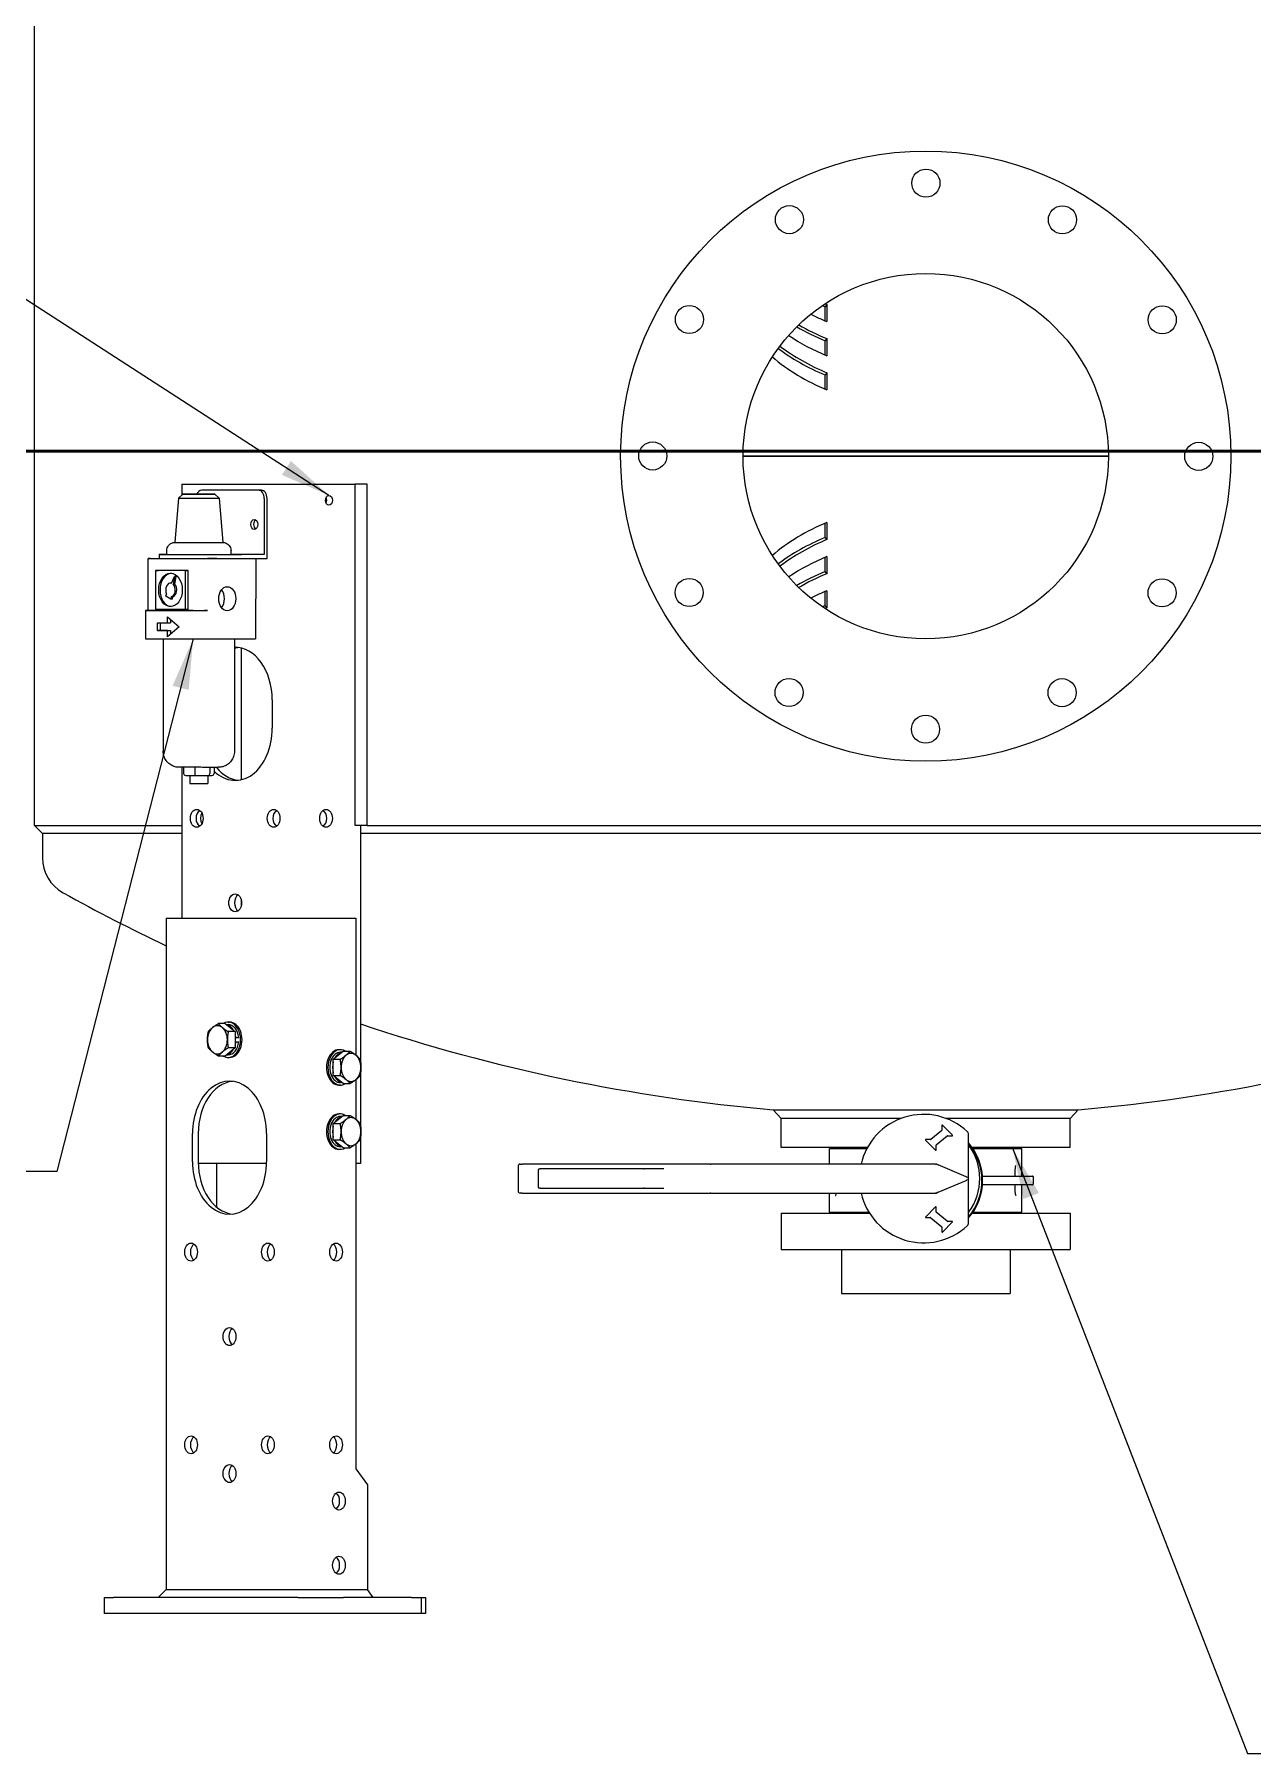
# Model space of a CAD drawing. Header units: inches. Extents: x 20 to 536, y 8 to 344.
# Drawn here: x 229.7 to 267.6, y 46.4 to 99.9 of the extents above; entities that cross this region are included whole.
import ezdxf

# ---------------------------------------------------------------- set-up
doc = ezdxf.new("R2010")
doc.units = ezdxf.units.IN
doc.header["$LTSCALE"] = 16
doc.header["$MEASUREMENT"] = 0
doc.linetypes.add('DOUBLE_DASH_CHAIN', pattern=[1.2403, 0.6614, -0.0827, 0.1654, -0.0827, 0.1654, -0.0827])
for name, color, linetype, lineweight in [('Section Line', 7, 'DOUBLE_DASH_CHAIN', 50), ('Symbol (ANSI)', 7, 'Continuous', 25), ('Visible (ANSI)', 7, 'Continuous', 50)]:
    doc.layers.add(name, color=color, linetype=linetype, lineweight=lineweight)
doc.styles.add('Standard D-E', font='arial.ttf')
doc.dimstyles.new('in [mm] D-E NeptuneBenson$7', dxfattribs={"dimscale": 16, "dimtxt": 0.15, "dimasz": 0.098425, "dimexe": 0.125, "dimexo": 0.063, "dimgap": 0.031496, "dimtad": 0, "dimtih": 1, "dimtoh": 1, "dimdec": 4, "dimrnd": 1e-08, "dimzin": 3, "dimdsep": 46, "dimlunit": 5, "dimtxsty": 'Standard D-E', "dimcen": 0.09, "dimdle": 0.393701, "dimclrd": 256, "dimclre": 256, "dimclrt": 256, "dimadec": 1, "dimazin": 1, "dimtfac": 1, "dimtofl": 0, "dimtmove": 0, "dimatfit": 3, "dimfxl": 1, "dimfrac": 1, "dimtolj": 1, "dimtzin": 4, "dimlwd": -1, "dimlwe": -1, "dimarcsym": 0})

# ---------------------------------------------------------------- blocks, each defined once
blk = doc.blocks.new('2dTransSection0')
at = {"layer": 'Section Line', "linetype": 'DOUBLE_DASH_CHAIN', "ltscale": 0.516092}
blk.add_line((14.101, 5.4339), (18.2628, 5.4339), dxfattribs=at)
at = {"layer": 'Section Line', "linetype": 'Continuous'}
blk.add_line((14.101, 5.4339), (14.4222, 5.4339), dxfattribs=at)

msp = doc.modelspace()

# ---------------------------------------------------------------- linework, layer by layer
at = {"layer": 'Visible (ANSI)', "linetype": 'Continuous', "lineweight": 18}
for p, q in [((229.707141, 75.28516), (229.707141, 101.78516)), ((254.384032, 91.504406), (254.32953, 91.437658)), ((254.32953, 90.996592), (254.32953, 91.437658)), ((254.384032, 91.504406), (254.384032, 90.974076)), ((254.384032, 90.443746), (254.32953, 90.376998)), ((254.32953, 89.935932), (254.32953, 90.376998)), ((254.384032, 90.443746), (254.384032, 89.913416)), ((254.384032, 89.383085), (254.32953, 89.316338)), ((254.32953, 88.875272), (254.32953, 89.316338)), ((254.384032, 89.383085), (254.384032, 88.852755)), ((263.146165, 86.78516), (251.772165, 86.78516)), ((251.772165, 86.78516), (263.146165, 86.78516)), ((234.300669, 85.91016), (234.502765, 85.91016)), ((234.300669, 85.91016), (234.300669, 85.571351)), ((234.502765, 85.91016), (237.416045, 85.91016)), ((235.006917, 85.724021), (234.918529, 85.724021)), ((236.686399, 85.72255), (234.918633, 85.724021)), ((236.774788, 85.72255), (235.007021, 85.724021)), ((237.416045, 85.91016), (238.391852, 85.91016)), ((238.391852, 85.91016), (239.69987, 85.91016)), ((240.070782, 85.91016), (239.69987, 85.91016)), ((239.69987, 75.28516), (239.69987, 85.91016)), ((240.070782, 75.28516), (240.070782, 85.91016)), ((234.19476, 85.473981), (234.079568, 84.098598)), ((234.330192, 85.598493), (234.19476, 85.473981)), ((235.330192, 85.598077), (235.465521, 85.473453)), ((235.465521, 85.473453), (235.579568, 84.097974)), ((236.863072, 85.472403), (236.862344, 83.722403)), ((236.95068, 83.597403), (236.95146, 85.472403)), ((254.32953, 84.253983), (254.32953, 84.695049)), ((254.384032, 84.717566), (254.384032, 84.187235)), ((254.384032, 84.187235), (254.32953, 84.253983)), ((233.252861, 81.978785), (233.253535, 83.598978)), ((233.326758, 83.599021), (233.594525, 83.599021)), ((233.326758, 83.598874), (234.033865, 83.598286)), ((233.594577, 83.72391), (233.594525, 83.59891)), ((233.829412, 83.723702), (233.829464, 83.848702)), ((234.033865, 83.598286), (234.740972, 83.597697)), ((235.392107, 83.59755), (235.094525, 83.59755)), ((235.829412, 83.72287), (235.829464, 83.84787)), ((236.862344, 83.722403), (235.829412, 83.723263)), ((236.155185, 83.597403), (236.95068, 83.597403)), ((236.862344, 83.722403), (236.155237, 83.722403)), ((236.597127, 83.597403), (236.596087, 81.097551)), ((254.32953, 83.193323), (254.32953, 83.634389)), ((254.384032, 83.656905), (254.384032, 83.126575)), ((233.481072, 83.222478), (233.480572, 82.020681)), ((233.481072, 83.222478), (233.56946, 83.222478)), ((234.409569, 83.221705), (233.481072, 83.222478)), ((234.497957, 83.221705), (233.56946, 83.222478)), ((233.974209, 82.829885), (234.068401, 83.041571)), ((234.068401, 83.041571), (234.028959, 82.79776)), ((234.112595, 83.041571), (234.068401, 83.041571)), ((234.112595, 83.041571), (234.073154, 82.79776)), ((234.409069, 82.019908), (234.409569, 83.221705)), ((234.409569, 83.221705), (234.497957, 83.221705)), ((234.497457, 82.019908), (234.497957, 83.221705)), ((254.384032, 83.126575), (254.32953, 83.193323)), ((233.795239, 82.427674), (233.824639, 82.493745)), ((233.954019, 82.334508), (233.795239, 82.427674)), ((233.976002, 82.833915), (233.94507, 82.833915)), ((234.073154, 82.79776), (234.028959, 82.79776)), ((254.32953, 82.132663), (254.32953, 82.573729)), ((254.384032, 82.596245), (254.384032, 82.065915)), ((233.164473, 81.978785), (233.164107, 81.098978)), ((233.237696, 81.978829), (233.252861, 81.978829)), ((234.651909, 81.977505), (233.237696, 81.978681)), ((233.326084, 81.978681), (234.740298, 81.977505)), ((233.480572, 82.020681), (234.409069, 82.019908)), ((233.966329, 82.410607), (233.954019, 82.334508)), ((233.998213, 82.334508), (233.954019, 82.334508)), ((234.010523, 82.410607), (233.966329, 82.410607)), ((234.010523, 82.410607), (233.998213, 82.334508)), ((234.409069, 82.019908), (234.497457, 82.019908)), ((235.093851, 81.977358), (235.005463, 81.977358)), ((254.384032, 82.065915), (254.32953, 82.132663)), ((233.53968, 81.354038), (233.539779, 81.593207)), ((233.539779, 81.593207), (233.855628, 81.592944)), ((233.628168, 81.593134), (233.628068, 81.354038)), ((234.214498, 81.473061), (233.855451, 81.165968)), ((233.855628, 81.592944), (233.855706, 81.780752)), ((233.855628, 81.592944), (233.944017, 81.592944)), ((233.855706, 81.780752), (234.214498, 81.473061)), ((233.944063, 81.70498), (233.944017, 81.592944)), ((233.23733, 81.098874), (234.651544, 81.097698)), ((233.855529, 81.353776), (233.53968, 81.354038)), ((233.53968, 81.354038), (233.628068, 81.354038)), ((233.628068, 81.354038), (233.943917, 81.353776)), ((233.720543, 81.098472), (233.719088, 77.598747)), ((233.855451, 81.165968), (233.855529, 81.353776)), ((233.855529, 81.353776), (233.943917, 81.353776)), ((233.943917, 81.353776), (233.943871, 81.241594)), ((235.005097, 81.097551), (236.596087, 81.097551)), ((235.936097, 81.097551), (235.934642, 77.597826)), ((236.147539, 80.808299), (236.147539, 76.712021)), ((237.111989, 79.20016), (237.111989, 78.32016)), ((234.300669, 77.098379), (234.300669, 72.40616)), ((234.351496, 77.098327), (234.351418, 76.910931)), ((234.699338, 77.098092), (234.69926, 76.910642)), ((235.174498, 77.097935), (235.17442, 76.910497)), ((235.301817, 77.097931), (235.301739, 76.910642)), ((234.421061, 76.84841), (234.717901, 76.848163)), ((234.545303, 76.848307), (234.545199, 76.598404)), ((234.717904, 76.848163), (235.123385, 76.84804)), ((235.107802, 76.848045), (235.107699, 76.59817)), ((235.123445, 76.84804), (235.232115, 76.848163)), ((229.707141, 75.28516), (234.300669, 75.28516)), ((229.959165, 75.03516), (229.709165, 75.28516)), ((229.959165, 75.03516), (229.959165, 74.284899)), ((234.300669, 75.03516), (229.959165, 75.03516)), ((237.214761, 75.28516), (237.273675, 75.28516)), ((238.669987, 75.28516), (238.728901, 75.28516)), ((240.070782, 75.28516), (239.69987, 75.28516)), ((239.85985, 75.28516), (239.85985, 67.940886)), ((275.058481, 75.03516), (239.85985, 75.03516)), ((240.070782, 75.28516), (274.847549, 75.28516)), ((236.147539, 72.966402), (236.147539, 72.791919)), ((233.811559, 72.40616), (234.013655, 72.40616)), ((233.811559, 72.40616), (233.811559, 51.50616)), ((234.013655, 72.40616), (237.551602, 72.40616)), ((237.551602, 72.40616), (238.527409, 72.40616)), ((238.527409, 72.40616), (239.720091, 72.40616)), ((239.720091, 72.40616), (239.720091, 68.13533)), ((235.649698, 69.121342), (235.434261, 69.121342)), ((235.649698, 69.121342), (235.959057, 68.868751)), ((235.691131, 69.087512), (235.738086, 69.087512)), ((235.738086, 69.167342), (235.782628, 69.167342)), ((235.959057, 68.868751), (235.74362, 68.868751)), ((235.959057, 68.868751), (235.959057, 68.36357)), ((235.979527, 68.683961), (235.959057, 68.683961)), ((235.959057, 68.54836), (235.979527, 68.54836)), ((235.979527, 68.683961), (236.067916, 68.683961)), ((235.979527, 68.54836), (236.067916, 68.54836)), ((235.649698, 68.110979), (235.434261, 68.110979)), ((235.959057, 68.36357), (235.649698, 68.110979)), ((235.691131, 68.144809), (235.738086, 68.144809)), ((235.738086, 68.064979), (235.782628, 68.064979)), ((235.959057, 68.36357), (235.74362, 68.36357)), ((239.013332, 68.008751), (239.322691, 68.261342)), ((239.013332, 67.50357), (239.013332, 68.008751)), ((239.013332, 68.008751), (239.228769, 68.008751)), ((239.234303, 68.307342), (239.189761, 68.307342)), ((239.281258, 68.227512), (239.234303, 68.227512)), ((239.322691, 68.261342), (239.538128, 68.261342)), ((239.322691, 67.250979), (239.013332, 67.50357)), ((239.013332, 67.50357), (239.228769, 67.50357)), ((239.85985, 67.571435), (239.85985, 65.940886)), ((239.234303, 67.204979), (239.189761, 67.204979)), ((239.281258, 67.284809), (239.234303, 67.284809)), ((239.322691, 67.250979), (239.538128, 67.250979)), ((239.720091, 67.376991), (239.720091, 66.13533)), ((252.710041, 66.439426), (262.20829, 66.439426)), ((252.959165, 66.168524), (252.710041, 66.439426)), ((261.959165, 66.168524), (262.20829, 66.439426)), ((239.013332, 66.008751), (239.322691, 66.261342)), ((239.013332, 65.50357), (239.013332, 66.008751)), ((239.013332, 66.008751), (239.228769, 66.008751)), ((239.234303, 66.307342), (239.189761, 66.307342)), ((239.281258, 66.227512), (239.234303, 66.227512)), ((239.322691, 66.261342), (239.538128, 66.261342)), ((252.959165, 65.26016), (252.959165, 66.168524)), ((256.695156, 66.168524), (252.959165, 66.168524)), ((257.960307, 65.950647), (257.960307, 65.80142)), ((258.291374, 65.643721), (257.977378, 65.957718)), ((261.959165, 66.168524), (258.090355, 66.168524)), ((261.959165, 65.26016), (261.959165, 66.168524)), ((234.630044, 64.81616), (234.630044, 65.69616)), ((234.806821, 65.69616), (234.806821, 64.81616)), ((236.935212, 65.69616), (236.935212, 64.81616)), ((239.322691, 65.250979), (239.013332, 65.50357)), ((239.013332, 65.50357), (239.228769, 65.50357)), ((239.720091, 65.376991), (239.720091, 55.25616)), ((239.85985, 65.571435), (239.85985, 64.76016)), ((257.454028, 65.491118), (257.768025, 65.177122)), ((257.611373, 65.508189), (257.461099, 65.508189)), ((257.956719, 65.793746), (257.617786, 65.510516)), ((257.785096, 65.184193), (257.785096, 65.333419)), ((257.788683, 65.341093), (258.127617, 65.624324)), ((258.134029, 65.62665), (258.284303, 65.62665)), ((258.792756, 64.279435), (258.792756, 65.668902)), ((239.234303, 65.204979), (239.189761, 65.204979)), ((239.281258, 65.284809), (239.234303, 65.284809)), ((239.322691, 65.250979), (239.538128, 65.250979)), ((255.641533, 65.26016), (252.959165, 65.26016)), ((254.506409, 65.26016), (254.467039, 65.22079)), ((255.620385, 65.22079), (254.467039, 65.22079)), ((254.467039, 64.744129), (254.467039, 65.22079)), ((261.959165, 65.26016), (258.90499, 65.26016)), ((260.451291, 65.22079), (258.932074, 65.22079)), ((260.411921, 65.26016), (260.451291, 65.22079)), ((260.451291, 64.374334), (260.451291, 65.22079)), ((236.934532, 64.76016), (234.807501, 64.76016)), ((235.383113, 63.404539), (235.383113, 64.76016)), ((239.85985, 64.76016), (239.720091, 64.76016)), ((244.767756, 64.684129), (244.767756, 63.904129)), ((244.827756, 64.744129), (244.892756, 64.744129)), ((250.744753, 64.744129), (244.892756, 64.744129)), ((245.392756, 64.554129), (245.392756, 64.034129)), ((245.432756, 64.594129), (245.452756, 64.594129)), ((248.685659, 64.594129), (245.452756, 64.594129)), ((248.685659, 64.594129), (248.698515, 64.594129)), ((249.306692, 64.594129), (248.698515, 64.594129)), ((250.744753, 64.744129), (250.767892, 64.744129)), ((255.4499, 64.744129), (250.767892, 64.744129)), ((255.515759, 64.744129), (255.4499, 64.744129)), ((257.763247, 64.744129), (255.515759, 64.744129)), ((257.763247, 64.744129), (257.784608, 64.744129)), ((257.814344, 64.734954), (257.800254, 64.740942)), ((257.814344, 64.734954), (257.847313, 64.720942)), ((258.718959, 64.350493), (257.847313, 64.720942)), ((257.847313, 63.867316), (258.718959, 64.237765)), ((258.718959, 64.350493), (258.732756, 64.344629)), ((258.732756, 64.243629), (258.718959, 64.237765)), ((258.732756, 64.344629), (258.756224, 64.334655)), ((258.766669, 64.258042), (258.732756, 64.243629)), ((258.792756, 62.919356), (258.792756, 64.279435)), ((259.225298, 64.374334), (260.535355, 64.374334)), ((260.237807, 64.562191), (260.237807, 64.374334)), ((260.535355, 64.374334), (260.78443, 64.374334)), ((260.804115, 64.354649), (260.804115, 64.118428)), ((244.892756, 63.844129), (244.827756, 63.844129)), ((244.892756, 63.844129), (250.744753, 63.844129)), ((245.452756, 63.994129), (245.432756, 63.994129)), ((245.452756, 63.994129), (248.685659, 63.994129)), ((248.698515, 63.994129), (248.685659, 63.994129)), ((248.698515, 63.994129), (249.306692, 63.994129)), ((250.767892, 63.844129), (250.744753, 63.844129)), ((250.767892, 63.844129), (255.4499, 63.844129)), ((254.467039, 63.252286), (254.467039, 63.844129)), ((255.4499, 63.844129), (255.515759, 63.844129)), ((255.515759, 63.844129), (257.763247, 63.844129)), ((257.784608, 63.844129), (257.763247, 63.844129)), ((257.800254, 63.847316), (257.814344, 63.853304)), ((257.847313, 63.867316), (257.814344, 63.853304)), ((260.535355, 64.098743), (259.225298, 64.098743)), ((260.237807, 64.098743), (260.237807, 63.910886)), ((260.451291, 63.252286), (260.451291, 64.098743)), ((260.78443, 64.098743), (260.535355, 64.098743)), ((252.959165, 63.212916), (255.710204, 63.212916)), ((252.959165, 63.212916), (252.959165, 62.087916)), ((254.467039, 63.252286), (255.685546, 63.252286)), ((254.506409, 63.212916), (254.467039, 63.252286)), ((257.768025, 63.411136), (257.454028, 63.09714)), ((257.785096, 63.254838), (257.785096, 63.404065)), ((258.127617, 62.963934), (257.788683, 63.247165)), ((258.90499, 63.212916), (261.959165, 63.212916)), ((258.932074, 63.252286), (260.451291, 63.252286)), ((260.411921, 63.212916), (260.451291, 63.252286)), ((261.959165, 63.212916), (261.959165, 62.087916)), ((257.461099, 63.080069), (257.611373, 63.080069)), ((257.617786, 63.077742), (257.956719, 62.794512)), ((257.960307, 62.786838), (257.960307, 62.637611)), ((257.977378, 62.63054), (258.291374, 62.944537)), ((258.284303, 62.961608), (258.134029, 62.961608)), ((252.959165, 62.087916), (261.959165, 62.087916)), ((254.834165, 62.087916), (254.834165, 60.712916)), ((260.084165, 62.087916), (260.084165, 60.712916)), ((254.834165, 60.712916), (260.084165, 60.712916)), ((239.720091, 55.25616), (240.073644, 54.75616)), ((240.073644, 54.75616), (240.073644, 51.50616)), ((233.811559, 51.50616), (233.561559, 51.25616)), ((233.811559, 51.50616), (234.013655, 51.50616)), ((234.013655, 51.50616), (237.551602, 51.50616)), ((237.551602, 51.50616), (238.527409, 51.50616)), ((238.527409, 51.50616), (240.073644, 51.50616)), ((240.250421, 51.25616), (240.073644, 51.50616)), ((231.882284, 51.25616), (232.175177, 51.25616)), ((231.882284, 51.25616), (231.882284, 50.75616)), ((237.916884, 51.25616), (232.175177, 51.25616)), ((237.916884, 51.25616), (239.331098, 51.25616)), ((241.452418, 51.25616), (239.331098, 51.25616)), ((241.452418, 51.25616), (241.745311, 51.25616)), ((241.745311, 51.25616), (241.889146, 51.25616)), ((241.745311, 51.25616), (241.745311, 50.75616)), ((241.889146, 51.25616), (241.889146, 50.75616)), ((232.175177, 50.75616), (231.882284, 50.75616)), ((237.916884, 50.75616), (232.175177, 50.75616)), ((239.331098, 50.75616), (237.916884, 50.75616)), ((241.452418, 50.75616), (239.331098, 50.75616)), ((241.745311, 50.75616), (241.452418, 50.75616)), ((241.889146, 50.75616), (241.745311, 50.75616))]:
    msp.add_line(p, q, dxfattribs=at)
for centre, radius in [((257.459165, 86.78516), 9.5), ((257.46511, 95.285158), 0.4375), ((253.214315, 94.149347), 0.4375), ((261.714312, 94.143402), 0.4375), ((257.459165, 86.78516), 5.687), ((250.100923, 91.040308), 0.4375), ((264.823352, 91.030011), 0.4375), ((248.959167, 86.791105), 0.4375), ((265.959163, 86.779216), 0.4375), ((250.094979, 82.54031), 0.4375), ((264.817407, 82.530013), 0.4375), ((253.204018, 79.426919), 0.4375), ((261.704016, 79.420974), 0.4375), ((257.453221, 78.285163), 0.4375)]:
    msp.add_circle(centre, radius, dxfattribs=at)
for centre, radius, start, end in [((231.207165, 74.284899), 1.248, 180, 240.9488246), ((257.459165, 121.54516), 55.31, 240.9488246, 244.6880334), ((257.459165, 121.54516), 55.31, 251.4462535, 265.0743037), ((257.459165, 121.54516), 55.31, 274.9256963, 288.5537465), ((257.392756, 64.294129), 2, 47.156357, 166.9971218), ((257.970307, 65.950647), 0.01, 45, 180), ((257.461099, 65.498189), 0.01, 90, 225), ((257.611373, 65.518189), 0.01, 270, 309.8838957), ((257.795096, 65.333419), 0.01, 129.8838957, 180), ((257.950307, 65.80142), 0.01, 309.8838957, 0), ((258.134029, 65.61665), 0.01, 90, 129.8838957), ((258.284303, 65.63665), 0.01, 270, 45), ((258.667756, 65.668902), 0.125, 0, 47.156357), ((257.459165, 64.236538), 1.7715, 318.8337711, 41.1662289), ((257.459165, 64.236538), 1.75, 319.6454105, 40.3545895), ((258.852756, 65.363942), 0.06, 180, 216.232048), ((257.392756, 64.294129), 1.75, 323.767952, 36.232048), ((257.775096, 65.184193), 0.01, 225, 0), ((244.827756, 64.684129), 0.06, 90, 180), ((245.432756, 64.554129), 0.04, 90, 180), ((257.784608, 64.704129), 0.04, 66.974508, 90), ((258.732756, 64.279435), 0.06, 38.6432304, 66.974508), ((258.732756, 64.279435), 0.06, 0.2532086, 38.6432304), ((258.7432, 64.313262), 0.06, 310.9598097, 325.6823925), ((260.78443, 64.354649), 0.019685, 0, 90), ((244.827756, 63.904129), 0.06, 180, 270), ((245.432756, 64.034129), 0.04, 180, 270), ((257.392756, 64.294129), 2, 193.0028782, 312.843643), ((257.784608, 63.884129), 0.04, 270, 293.025492), ((260.78443, 64.118428), 0.019685, 270, 0), ((257.775096, 63.404065), 0.01, 0, 135), ((257.795096, 63.254838), 0.01, 180, 230.1161043), ((258.852756, 63.224316), 0.06, 143.767952, 180), ((257.461099, 63.090069), 0.01, 135, 270), ((257.611373, 63.070069), 0.01, 50.1161043, 90), ((257.950307, 62.786838), 0.01, 0, 50.1161043), ((257.970307, 62.637611), 0.01, 180, 315), ((258.134029, 62.971608), 0.01, 230.1161043, 270), ((258.284303, 62.951608), 0.01, 315, 90), ((258.667756, 62.919356), 0.125, 312.843643, 0)]:
    msp.add_arc(centre, radius, start, end, dxfattribs=at)
for centre, major_axis, ratio, start_param, end_param in [((257.459165, 95.270442), (6.15, 0), 0.707106781, 4.177337456, 4.188765164), ((257.459165, 94.740112), (-6.15, 0), 0.707106781, 0.94950249, 1.047172511), ((257.459165, 95.270442), (-6.259, 0), 0.707106781, 1.030840636, 1.047172511), ((257.459165, 93.679452), (-6.15, 0), 0.707106781, 0.804383976, 1.047172511), ((257.459165, 94.209782), (-6.259, 0), 0.707106781, 0.87461026, 1.047172511), ((257.459165, 94.209782), (6.15, 0), 0.707106781, 4.01493324, 4.188765164), ((257.459165, 93.149121), (-6.259, 0), 0.707106781, 0.747281944, 1.047172511), ((257.459165, 93.149121), (6.15, 0), 0.707106781, 3.882604993, 4.188765164), ((257.459165, 92.618791), (-6.15, 0), 0.707106781, 0.682266196, 1.047172511), ((234.918529, 85.474021), (0, 0.25), 0.707106781, 6.282597072, 7.332700344), ((236.686295, 85.47255), (0, 0.25), 0.707106781, 4.711800745, 6.282597072), ((236.774684, 85.47255), (0, 0.25), 0.707106781, 4.711800745, 6.282597072), ((234.83014, 85.473717), (-0.635381, 0.000264), 0.000415945, 6.282733258, 9.42523001), ((238.700902, 85.41016), (0, 0.155), 0.707106781, 4.079718979, 5.345058981), ((236.641763, 84.66016), (0, -0.15625), 0.707106781, 3.5531095, 5.871668461), ((236.641763, 84.66016), (0, 0.155), 0.707106781, 0.404093556, 2.737499097), ((257.459165, 80.95153), (6.15, 0), 0.707106781, 2.094420143, 2.459326458), ((234.829568, 84.098286), (0.75, -0.000312), 0.000415945, 3.141557991, 6.283219969), ((257.459165, 80.421199), (6.259, 0), 0.707106781, 2.094420143, 2.39431071), ((257.459165, 80.421199), (-6.15, 0), 0.707106781, 5.236012797, 5.542172968), ((233.503535, 83.598874), (-0.25, 0.000104), 0.000415945, 5.49778723, 7.068583557), ((235.094577, 83.723286), (-1.5, 0.000624), 0.000415945, 5.716050626, 8.63938048), ((235.094525, 83.598286), (-1.5, 0.000624), 0.000415945, 0, 0.785398236), ((234.829412, 83.723286), (1, -0.000416), 0.000415945, 3.141592666, 6.283185319), ((235.094525, 83.598286), (1.5, -0.000624), 0.000415945, 3.926990304, 4.912101364), ((234.917748, 83.597697), (-0.25, 0.000104), 0.000415945, 0.785398846, 2.356195173), ((235.094525, 83.598286), (1.5, -0.000624), 0.000415945, 4.912101687, 5.49778723), ((257.459165, 79.890869), (6.15, 0), 0.707106781, 2.094420143, 2.337208678), ((233.989264, 82.621193), (0, 0.520383), 0.707106781, 0.060088092, 3.081504561), ((257.459165, 79.360539), (6.259, 0), 0.707106781, 2.094420143, 2.266982394), ((257.459165, 79.360539), (-6.15, 0), 0.707106781, 5.236012797, 5.40984472), ((233.94507, 82.621193), (0, 0.212722), 0.707106781, 6.088235485, 8.496395144), ((233.94507, 82.621193), (0, -0.212722), 0.707106781, 0.141808183, 2.549967842), ((233.989264, 82.621193), (0, -0.212722), 0.707106781, 0.141808183, 2.549967842), ((235.35917, 82.347845), (0.000312, 0.375), 0.707106659, 3.871320619, 5.553457341), ((257.459165, 78.830209), (6.15, 0), 0.707106781, 2.094420143, 2.192090163), ((233.414473, 81.978681), (-0.25, 0.000104), 0.000415945, 5.49778723, 7.068583557), ((233.502861, 81.978681), (-0.25, 0.000104), 0.000415945, 0, 0.785398249), ((234.828686, 81.977505), (-0.25, 0.000104), 0.000415945, 0.785398846, 2.356195173), ((234.917075, 81.977505), (-0.25, 0.000104), 0.000415945, 0.785398846, 2.356195173), ((257.459165, 78.299879), (6.259, 0), 0.707106781, 2.094420143, 2.110752018), ((257.459165, 78.299879), (-6.15, 0), 0.707106781, 5.236012797, 5.247440505), ((233.414107, 81.098874), (-0.25, 0.000104), 0.000415945, 0.000000049, 0.785398287), ((234.82832, 81.097698), (0.25, -0.000104), 0.000415945, 3.926990304, 5.497786631), ((236.136182, 79.20016), (0, 1.63), 0.707106781, 0.076762481, 0.174587542), ((235.959405, 79.20016), (0, 1.63), 0.707106781, 4.71238898, 6.303505616), ((235.959405, 78.32016), (0, -1.63), 0.707106781, 5.675978483, 7.853981634), ((236.136182, 78.32016), (0, -1.63), 0.707106781, 5.560183662, 6.206422826), ((234.421128, 76.91091), (0.06971, 0.000011), 0.896575359, 3.141083227, 4.711291319), ((234.826449, 76.598287), (-0.28125, 0.000117), 0.000415945, 0.000000018, 3.141592672), ((234.717938, 76.910663), (-0.000036, -0.0625), 0.298858349, 4.712898407, 6.283264116), ((235.123389, 76.91054), (0.000026, -0.0625), 0.81649644, 6.282597072, 7.852962781), ((235.232029, 76.910663), (-0.06971, -0.000011), 0.896575359, 1.571893988, 3.141083227), ((234.939757, 75.51016), (0, -0.28), 0.707106781, 3.604362771, 5.820415189), ((235.075522, 75.51016), (0, 0.28), 0.707106781, 0.909644844, 2.23194781), ((237.332606, 75.51016), (0, -0.28), 0.707106781, 3.604362771, 5.820415189), ((238.611056, 75.51016), (0, 0.28), 0.707106781, 3.604362771, 5.820415189), ((236.136182, 72.87916), (0, -0.28), 0.707106781, 3.604362771, 5.820415189), ((235.40663, 68.61616), (0, 0.4375), 0.707106781, 5.759586532, 6.806784083), ((235.738086, 68.61616), (0, -0.551181), 0.707106781, 5.8717395, 9.836223768), ((235.649698, 68.61616), (0, 0.471351), 0.707106781, 5.378289783, 6.14088328), ((235.738086, 68.61616), (0, 0.471351), 0.707106781, 4.856733198, 6.283185307), ((235.782628, 68.61616), (0, -0.551181), 0.707106781, 0, 3.141592654), ((235.40663, 68.61616), (0, -0.4375), 0.707106781, 3.665191429, 4.71238898), ((235.40663, 68.61616), (0, -0.4375), 0.707106781, 4.71238898, 5.759586532), ((235.40663, 68.61616), (0, 0.4375), 0.707106781, 4.71238898, 5.759586532), ((235.40663, 68.61616), (0, 0.4375), 0.707106781, 3.665191429, 4.71238898), ((235.738086, 68.61616), (0, -0.471351), 0.707106781, 0, 1.426452109), ((235.649698, 68.61616), (0, -0.471351), 0.707106781, 1.715140545, 1.952093075), ((235.649698, 68.61616), (0, -0.471351), 0.707106781, 1.189499578, 1.426452109), ((235.40663, 68.61616), (0, -0.4375), 0.707106781, 5.759586532, 6.806784083), ((235.649698, 68.61616), (0, -0.471351), 0.707106781, 0.142302027, 0.904895524), ((239.189761, 67.75616), (0, 0.551181), 0.707106781, 0, 3.141592654), ((239.234303, 67.75616), (0, 0.551181), 0.707106781, 5.8717395, 9.836223768), ((239.234303, 67.75616), (0, 0.471351), 0.707106781, 0, 3.141592654), ((239.322691, 67.75616), (0, 0.471351), 0.707106781, 0.142302027, 0.904895524), ((239.565759, 67.75616), (0, -0.4375), 0.707106781, 3.665191429, 4.71238898), ((239.565759, 67.75616), (0, 0.4375), 0.707106781, 5.759586532, 6.806784083), ((239.565759, 67.75616), (0, 0.4375), 0.707106781, 4.71238898, 5.759586532), ((239.322691, 67.75616), (0, 0.471351), 0.707106781, 1.189499578, 1.952093075), ((239.322691, 67.75616), (0, -0.471351), 0.707106781, 5.378289783, 6.14088328), ((239.565759, 67.75616), (0, -0.4375), 0.707106781, 4.71238898, 5.759586532), ((239.565759, 67.75616), (0, 0.4375), 0.707106781, 3.665191429, 4.71238898), ((235.782628, 65.69616), (0, 1.63), 0.707106781, 4.71238898, 7.853981634), ((235.959405, 65.69616), (0, 1.63), 0.707106781, 0.076762481, 1.570796327), ((239.565759, 67.75616), (0, -0.4375), 0.707106781, 5.759586532, 6.806784083), ((239.189761, 65.75616), (0, 0.551181), 0.707106781, 0, 3.141592654), ((239.234303, 65.75616), (0, 0.551181), 0.707106781, 5.8717395, 9.836223768), ((239.234303, 65.75616), (0, 0.471351), 0.707106781, 0, 3.141592654), ((239.322691, 65.75616), (0, 0.471351), 0.707106781, 1.189499578, 1.952093075), ((239.322691, 65.75616), (0, 0.471351), 0.707106781, 0.142302027, 0.904895524), ((239.565759, 65.75616), (0, -0.4375), 0.707106781, 3.665191429, 4.71238898), ((239.565759, 65.75616), (0, 0.4375), 0.707106781, 5.759586532, 6.806784083), ((239.565759, 65.75616), (0, 0.4375), 0.707106781, 4.71238898, 5.759586532), ((239.322691, 65.75616), (0, -0.471351), 0.707106781, 5.378289783, 6.14088328), ((239.565759, 65.75616), (0, -0.4375), 0.707106781, 4.71238898, 5.759586532), ((239.565759, 65.75616), (0, -0.4375), 0.707106781, 5.759586532, 6.806784083), ((239.565759, 65.75616), (0, 0.4375), 0.707106781, 3.665191429, 4.71238898), ((235.782628, 64.81616), (0, -1.63), 0.707106781, 4.71238898, 7.853981634), ((235.959405, 64.81616), (0, -1.63), 0.707106781, 4.71238898, 6.206422826), ((234.763188, 62.00616), (0, -0.28), 0.707106781, 3.604362771, 5.820415189), ((237.155622, 62.00616), (0, -0.28), 0.707106781, 3.604362771, 5.820415189), ((238.923389, 62.00616), (0, 0.28), 0.707106781, 3.604362771, 5.820415189), ((235.959405, 59.37516), (0, -0.28), 0.707106781, 3.604362771, 5.820415189), ((234.763188, 56.00616), (0, -0.28), 0.707106781, 3.604362771, 5.820415189), ((237.155622, 56.00616), (0, -0.28), 0.707106781, 3.604362771, 5.820415189), ((238.923389, 56.00616), (0, 0.28), 0.707106781, 3.604362771, 5.820415189), ((235.959405, 55.11216), (0, -0.28), 0.707106781, 3.604362771, 5.820415189), ((239.012984, 54.25616), (0, 0.28), 0.707106781, 3.604362771, 5.820415189), ((239.012984, 52.25616), (0, 0.28), 0.707106781, 3.604362771, 5.820415189)]:
    msp.add_ellipse(centre, major_axis=major_axis, ratio=ratio, start_param=start_param, end_param=end_param, dxfattribs=at)
for centre, major_axis, ratio in [((234.830192, 85.598285), (-0.5, 0.000208), 0.000415945), ((238.877679, 85.41016), (0, -0.155), 0.707106781), ((236.553375, 84.66016), (0, -0.15625), 0.707106781), ((233.94507, 82.621193), (0, 0.520383), 0.707106781), ((235.712724, 82.347551), (0.000312, 0.375), 0.707106659), ((234.76298, 75.51016), (0, -0.28), 0.707106781), ((237.15583, 75.51016), (0, -0.28), 0.707106781), ((238.787832, 75.51016), (0, 0.28), 0.707106781), ((235.959405, 72.87916), (0, -0.28), 0.707106781), ((234.586411, 62.00616), (0, -0.28), 0.707106781), ((236.978845, 62.00616), (0, -0.28), 0.707106781), ((239.100166, 62.00616), (0, 0.28), 0.707106781), ((235.782628, 59.37516), (0, -0.28), 0.707106781), ((234.586411, 56.00616), (0, -0.28), 0.707106781), ((236.978845, 56.00616), (0, -0.28), 0.707106781), ((239.100166, 56.00616), (0, 0.28), 0.707106781), ((235.782628, 55.11216), (0, -0.28), 0.707106781), ((239.189761, 54.25616), (0, -0.28), 0.707106781), ((239.189761, 52.25616), (0, -0.28), 0.707106781)]:
    msp.add_ellipse(centre, major_axis=major_axis, ratio=ratio, dxfattribs=at)
for points, knots in [([(233.829464, 83.848702), (233.829476, 83.875726), (233.833985, 83.903096), (233.851145, 83.953833), (233.863857, 83.977895), (233.895815, 84.020289), (233.915462, 84.039145), (233.959146, 84.069343), (233.983728, 84.081062), (234.021808, 84.092213), (234.034758, 84.094916), (234.053483, 84.097312), (234.059388, 84.097851), (234.066271, 84.098254), (234.067671, 84.098324), (234.069719, 84.09841), (234.070459, 84.098438), (234.072079, 84.098492), (234.072872, 84.098514), (234.074208, 84.098546), (234.074738, 84.098557), (234.075938, 84.098578), (234.076438, 84.098584), (234.077928, 84.098602), (234.078546, 84.098606), (234.079333, 84.098611), (234.079454, 84.098612), (234.079572, 84.098613)], [0, 0, 0, 0, 0.205925556, 0.205925556, 0.408131115, 0.408131115, 0.610470098, 0.610470098, 0.812801814, 0.812801814, 0.912862249, 0.912862249, 0.957072393, 0.957072393, 0.968659729, 0.968659729, 0.975957334, 0.975957334, 0.986680701, 0.986680701, 0.998543919, 0.998543919, 1.019237073, 1.019237073, 1.071090856, 1.071090856, 1.080327326, 1.080327326, 1.080327326, 1.080327326]), ([(235.579505, 84.09799), (235.580077, 84.097986), (235.580691, 84.097981), (235.582072, 84.097967), (235.582709, 84.097965), (235.585293, 84.097909), (235.586094, 84.09789), (235.587748, 84.097839), (235.588411, 84.097816), (235.590204, 84.097747), (235.591423, 84.097692), (235.594159, 84.097547), (235.595711, 84.097451), (235.600039, 84.097142), (235.602868, 84.096893), (235.612356, 84.095892), (235.619048, 84.094912), (235.643109, 84.090387), (235.660305, 84.085208), (235.700894, 84.06808), (235.723769, 84.053809), (235.763637, 84.019104), (235.781068, 83.998178), (235.808121, 83.952477), (235.818083, 83.927133), (235.82754, 83.883723), (235.829472, 83.865745), (235.829464, 83.84787)], [6.796272189, 6.796272189, 6.796272189, 6.796272189, 6.8409905, 6.8409905, 6.883764404, 6.883764404, 6.897240165, 6.897240165, 6.904466805, 6.904466805, 6.915059686, 6.915059686, 6.927360961, 6.927360961, 6.949123186, 6.949123186, 7.000531049, 7.000531049, 7.135809752, 7.135809752, 7.336234677, 7.336234677, 7.53858869, 7.53858869, 7.740921234, 7.740921234, 7.877131363, 7.877131363, 7.877131363, 7.877131363]), ([(235.934642, 77.597826), (235.934619, 77.543777), (235.925601, 77.489036), (235.89128, 77.387562), (235.865856, 77.339439), (235.801941, 77.254651), (235.762646, 77.216939), (235.675276, 77.156542), (235.626114, 77.133105), (235.549919, 77.110794), (235.524018, 77.105385), (235.485119, 77.10042), (235.472067, 77.099275), (235.457288, 77.098541), (235.45519, 77.098451), (235.450897, 77.098291), (235.448677, 77.098226), (235.445754, 77.098154), (235.444805, 77.098134), (235.44234, 77.098087), (235.441192, 77.098072), (235.439457, 77.098051), (235.438828, 77.098046), (235.43689, 77.098029), (235.436011, 77.098025), (235.432354, 77.098007), (235.429522, 77.098001), (235.413647, 77.097971), (235.392521, 77.097955), (235.331313, 77.097933), (235.289417, 77.097928), (235.193063, 77.097931), (235.137849, 77.097938), (235.020167, 77.097965), (234.956245, 77.097984), (234.827758, 77.098032), (234.761596, 77.098061), (234.635299, 77.098125), (234.573592, 77.098161), (234.462265, 77.098234), (234.411263, 77.098273), (234.326158, 77.098349), (234.291021, 77.098387), (234.240611, 77.098458), (234.226685, 77.098477), (234.216723, 77.098535), (234.215925, 77.098531), (234.211533, 77.098592), (234.210488, 77.098608), (234.208272, 77.098653), (234.207302, 77.098675), (234.204085, 77.098758), (234.201518, 77.09884), (234.196376, 77.099048), (234.193743, 77.099174), (234.185274, 77.099649), (234.179369, 77.100084), (234.156507, 77.102178), (234.139542, 77.104612), (234.078653, 77.116564), (234.035312, 77.131368), (233.947487, 77.175373), (233.903187, 77.207332), (233.827982, 77.282539), (233.796102, 77.326688), (233.748437, 77.421598), (233.73206, 77.47354), (233.720846, 77.550114), (233.719077, 77.574463), (233.719088, 77.598747)], [0, 0, 0, 0, 0.411850319, 0.411850319, 0.816260835, 0.816260835, 1.22093842, 1.22093842, 1.625605758, 1.625605758, 1.82593871, 1.82593871, 1.924561968, 1.924561968, 1.940971317, 1.940971317, 1.959322017, 1.959322017, 1.969556975, 1.969556975, 1.99023167, 1.99023167, 2.010604307, 2.010604307, 2.063109016, 2.063109016, 2.220467615, 2.220467615, 2.697685755, 2.697685755, 3.206338184, 3.206338184, 3.699378645, 3.699378645, 4.191869591, 4.191869591, 4.684141566, 4.684141566, 5.176377484, 5.176377484, 5.668694895, 5.668694895, 6.16134572, 6.16134572, 6.655271542, 6.655271542, 6.728904753, 6.728904753, 6.745759663, 6.745759663, 6.755993419, 6.755993419, 6.776719208, 6.776719208, 6.797108597, 6.797108597, 6.842212337, 6.842212337, 6.972375706, 6.972375706, 7.31508669, 7.31508669, 7.720907034, 7.720907034, 8.125528068, 8.125528068, 8.530198019, 8.530198019, 8.715244415, 8.715244415, 8.715244415, 8.715244415]), ([(258.766267, 64.291922), (258.766343, 64.291908), (258.766418, 64.291895), (258.769816, 64.29128), (258.775291, 64.289993), (258.780435, 64.287738)], [-0.00064885071, -0.00064885071, -0.00064885071, -0.00064885071, 0, 0, 0.02871512002, 0.02871512002, 0.02871512002, 0.02871512002]), ([(258.782532, 64.267952), (258.78174, 64.267264), (258.780916, 64.266586), (258.77659, 64.263216), (258.771792, 64.260292), (258.766669, 64.258042)], [0.0923027288, 0.0923027288, 0.0923027288, 0.0923027288, 0.10395135135, 0.10395135135, 0.15173708354, 0.15173708354, 0.15173708354, 0.15173708354]), ([(258.780435, 64.287738), (258.785455, 64.285537), (258.78813, 64.283981), (258.79069, 64.282284), (258.791464, 64.281668), (258.792494, 64.280574), (258.792754, 64.280099), (258.792755, 64.2797)], [0, 0, 0, 0, 0.0554026382, 0.0554026382, 0.091701074, 0.091701074, 0.1274278989, 0.1274278989, 0.1274278989, 0.1274278989]), ([(260.263424, 64.706311), (260.263427, 64.706311), (260.263075, 64.70578), (260.261645, 64.703155), (260.260241, 64.700288), (260.25669, 64.691592), (260.254437, 64.68517), (260.249578, 64.668338), (260.247007, 64.65734), (260.242368, 64.631433), (260.240429, 64.616175), (260.238292, 64.587863), (260.237807, 64.575023), (260.237807, 64.562191)], [0.2512169304, 0.2512169304, 0.2512169304, 0.2512169304, 0.3017740611, 0.3017740611, 0.384608207, 0.384608207, 0.4902357294, 0.4902357294, 0.621034518, 0.621034518, 0.7717307482, 0.7717307482, 0.8904816588, 0.8904816588, 0.8904816588, 0.8904816588]), ([(254.654906, 63.766765), (254.654903, 63.766766), (254.655255, 63.767297), (254.656685, 63.769921), (254.658089, 63.772789), (254.66164, 63.781485), (254.663893, 63.787906), (254.668752, 63.804738), (254.671324, 63.815736), (254.674422, 63.833041), (254.675286, 63.838507), (254.676061, 63.844129)], [0.2512169304, 0.2512169304, 0.2512169304, 0.2512169304, 0.3017740611, 0.3017740611, 0.384608207, 0.384608207, 0.4902357294, 0.4902357294, 0.621034518, 0.621034518, 0.6782530049, 0.6782530049, 0.6782530049, 0.6782530049]), ([(260.237807, 63.910886), (260.237807, 63.893433), (260.238712, 63.875962), (260.242111, 63.843132), (260.244585, 63.827735), (260.250224, 63.801933), (260.253324, 63.79119), (260.258617, 63.776356), (260.260895, 63.771377), (260.262966, 63.767469), (260.263436, 63.766767), (260.26343, 63.766766)], [0, 0, 0, 0, 0.1615150191, 0.1615150191, 0.3204003421, 0.3204003421, 0.4647931859, 0.4647931859, 0.5810871393, 0.5810871393, 0.6392521464, 0.6392521464, 0.6392521464, 0.6392521464])]:
    msp.add_open_spline(points, degree=3, knots=knots, dxfattribs=at)
for points, weights in [([(235.25195, 68.995047), (235.323737, 69.05366), (235.434261, 69.121342)], [1, 1.04314139574, 1.01001874936]), ([(235.434261, 69.121342), (235.489522, 69.05366), (235.56131, 68.995047)], [1.01001874936, 1.04314139574, 1]), ([(235.097271, 68.61616), (235.097271, 68.733388), (235.124902, 68.868751)], [1, 1.04314139574, 1.01001874936]), ([(235.124902, 68.36357), (235.097271, 68.498933), (235.097271, 68.61616)], [1.01001874936, 1.04314139574, 1]), ([(235.124902, 68.868751), (235.180163, 68.936433), (235.25195, 68.995047)], [1.01001874936, 1.04314139574, 1]), ([(235.56131, 68.995047), (235.633097, 68.936433), (235.74362, 68.868751)], [1, 1.04314139574, 1.01001874936]), ([(235.74362, 68.868751), (235.715989, 68.733388), (235.715989, 68.61616)], [1.01001874936, 1.04314139574, 1]), ([(235.715989, 68.61616), (235.715989, 68.498933), (235.74362, 68.36357)], [1, 1.04314139574, 1.01001874936]), ([(235.25195, 68.237274), (235.180163, 68.295888), (235.124902, 68.36357)], [1, 1.04314139574, 1.01001874936]), ([(235.434261, 68.110979), (235.323737, 68.17866), (235.25195, 68.237274)], [1.01001874936, 1.04314139574, 1]), ([(235.56131, 68.237274), (235.489522, 68.17866), (235.434261, 68.110979)], [1, 1.04314139574, 1.01001874936]), ([(235.74362, 68.36357), (235.633097, 68.295888), (235.56131, 68.237274)], [1.01001874936, 1.04314139574, 1]), ([(239.228769, 68.008751), (239.339292, 68.076433), (239.41108, 68.135047)], [1.01001874936, 1.04314139574, 1]), ([(239.2564, 67.75616), (239.2564, 67.873388), (239.228769, 68.008751)], [1, 1.04314139574, 1.01001874936]), ([(239.41108, 68.135047), (239.482867, 68.19366), (239.538128, 68.261342)], [1, 1.04314139574, 1.01001874936]), ([(239.538128, 68.261342), (239.648652, 68.19366), (239.720439, 68.135047)], [1.01001874936, 1.04314139574, 1]), ([(239.720439, 68.135047), (239.792226, 68.076433), (239.847488, 68.008751)], [1, 1.04314139574, 1.01001874936]), ([(239.847488, 68.008751), (239.875118, 67.873388), (239.875118, 67.75616)], [1.01001874936, 1.04314139574, 1]), ([(239.228769, 67.50357), (239.2564, 67.638933), (239.2564, 67.75616)], [1.01001874936, 1.04314139574, 1]), ([(239.41108, 67.377274), (239.339292, 67.435888), (239.228769, 67.50357)], [1, 1.04314139574, 1.01001874936]), ([(239.847488, 67.50357), (239.792226, 67.435888), (239.720439, 67.377274)], [1.01001874936, 1.04314139574, 1]), ([(239.875118, 67.75616), (239.875118, 67.638933), (239.847488, 67.50357)], [1, 1.04314139574, 1.01001874936]), ([(239.538128, 67.250979), (239.482867, 67.31866), (239.41108, 67.377274)], [1.01001874936, 1.04314139574, 1]), ([(239.720439, 67.377274), (239.648652, 67.31866), (239.538128, 67.250979)], [1, 1.04314139574, 1.01001874936]), ([(239.228769, 66.008751), (239.339292, 66.076433), (239.41108, 66.135047)], [1.01001874936, 1.04314139574, 1]), ([(239.2564, 65.75616), (239.2564, 65.873388), (239.228769, 66.008751)], [1, 1.04314139574, 1.01001874936]), ([(239.41108, 66.135047), (239.482867, 66.19366), (239.538128, 66.261342)], [1, 1.04314139574, 1.01001874936]), ([(239.538128, 66.261342), (239.648652, 66.19366), (239.720439, 66.135047)], [1.01001874936, 1.04314139574, 1]), ([(239.720439, 66.135047), (239.792226, 66.076433), (239.847488, 66.008751)], [1, 1.04314139574, 1.01001874936]), ([(239.847488, 66.008751), (239.875118, 65.873388), (239.875118, 65.75616)], [1.01001874936, 1.04314139574, 1]), ([(239.228769, 65.50357), (239.2564, 65.638933), (239.2564, 65.75616)], [1.01001874936, 1.04314139574, 1]), ([(239.41108, 65.377274), (239.339292, 65.435888), (239.228769, 65.50357)], [1, 1.04314139574, 1.01001874936]), ([(239.538128, 65.250979), (239.482867, 65.31866), (239.41108, 65.377274)], [1.01001874936, 1.04314139574, 1]), ([(239.720439, 65.377274), (239.648652, 65.31866), (239.538128, 65.250979)], [1, 1.04314139574, 1.01001874936]), ([(239.847488, 65.50357), (239.792226, 65.435888), (239.720439, 65.377274)], [1.01001874936, 1.04314139574, 1]), ([(239.875118, 65.75616), (239.875118, 65.638933), (239.847488, 65.50357)], [1, 1.04314139574, 1.01001874936])]:
    msp.add_rational_spline(points, weights, degree=2, dxfattribs=at)
msp.add_open_spline([(258.792756, 64.279435), (258.792756, 64.279435), (258.792756, 64.279524), (258.792755, 64.2797)], degree=3, dxfattribs=at)

# ---------------------------------------------------------------- block references
at = {"layer": 'Section Line', "xscale": 16, "yscale": 16, "zscale": 16}
msp.add_blockref('2dTransSection0', (0, 0), dxfattribs=at)

# ---------------------------------------------------------------- leaders
at = {"layer": 'Symbol (ANSI)', "annotation_type": 0, "has_hookline": 1}
for points, hookline_direction, text_width in [([(238.877679, 85.56516), (227.906631, 92.65055), (226.331828, 92.65055)], 1, 22.096044), ([(234.651544, 81.097698), (230.405197, 64.513915), (228.830394, 64.513915)], 1, 20.5588), ([(260.171894, 65.22079), (267.475798, 46.392558), (269.050602, 46.392558)], 0, 72.428925)]:
    msp.add_leader(points, dimstyle='in [mm] D-E NeptuneBenson$7', override={"dimtad": 0}, dxfattribs=dict(at, hookline_direction=hookline_direction, text_width=text_width))

doc.saveas('drawing.dxf')
